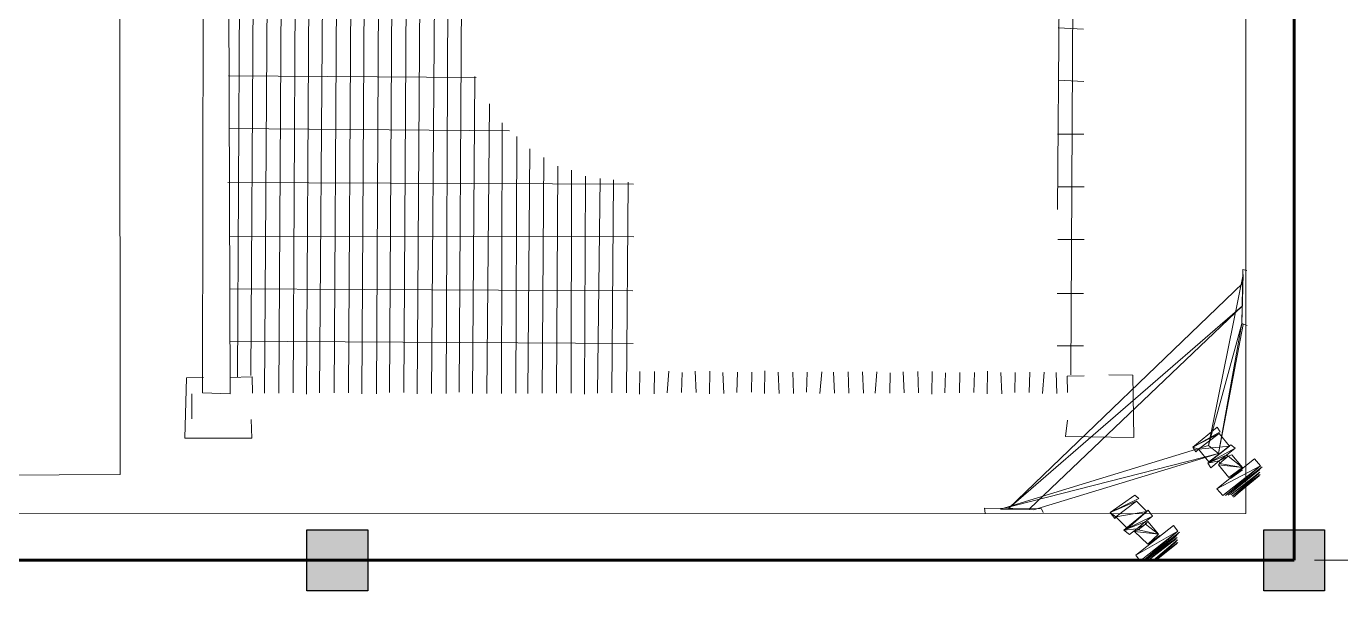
# Paper-space layout '01 Roof Support Layout' of a CAD drawing. Header units: millimetres. Extents: x 5 to 415, y 7 to 290.
# Drawn here: x 262.18 to 307.5, y 96.35 to 115.83 of the extents above; entities that cross this region are included whole.
import ezdxf

# ---------------------------------------------------------------- set-up
doc = ezdxf.new("R2010")
doc.units = ezdxf.units.MM
for name, color, linetype in [('COLUMNS', 7, 'Continuous'), ('DIMENSIONS', 7, 'Continuous'), ('GA_REFERENCE', 253, 'Continuous'), ('MAIN_ROOF', 7, 'Continuous')]:
    doc.layers.add(name, color=color, linetype=linetype)

# ---------------------------------------------------------------- blocks, each defined once
blk = doc.blocks.new('SHEET_01_ROOF')
at = {"layer": 'COLUMNS', "lineweight": 25}
for p, q in [((271.85, 98.45), (273.95, 98.45)), ((271.85, 96.35), (271.85, 98.45)), ((273.95, 98.45), (273.95, 96.35)), ((304.85, 98.45), (306.95, 98.45)), ((304.85, 96.35), (304.85, 98.45)), ((306.95, 98.45), (306.95, 96.35)), ((273.95, 96.35), (271.85, 96.35)), ((306.95, 96.35), (304.85, 96.35))]:
    blk.add_line(p, q, dxfattribs=at)
at = {"layer": 'COLUMNS'}
for points in [[(271.85, 98.45), (273.95, 98.45), (271.85, 96.35), (273.95, 96.35)], [(304.85, 98.45), (306.95, 98.45), (304.85, 96.35), (306.95, 96.35)]]:
    blk.add_solid(points, dxfattribs=at)
at = {"layer": 'DIMENSIONS', "lineweight": 13}
blk.add_line((306.6, 97.4), (316.2, 97.4), dxfattribs=at)
at = {"layer": 'GA_REFERENCE', "lineweight": 5}
for p, q in [((305.9, 185), (305.9, 97.4)), ((304.234, 99.015), (304.204, 183.414)), ((269.209, 103.143), (269.067, 140.684)), ((270.155, 140.701), (269.916, 103.771)), ((270.654, 140.704), (270.387, 103.167)), ((271.112, 140.661), (270.886, 103.171)), ((271.562, 140.704), (271.385, 103.175)), ((272.061, 140.708), (271.844, 103.132)), ((272.56, 140.712), (272.293, 103.174)), ((273.018, 140.668), (272.792, 103.178)), ((273.517, 140.672), (273.291, 103.182)), ((273.967, 140.715), (273.75, 103.139)), ((274.466, 140.719), (274.249, 103.143)), ((274.924, 140.675), (274.698, 103.185)), ((275.423, 140.679), (275.197, 103.189)), ((275.922, 140.683), (275.656, 103.146)), ((276.421, 140.687), (276.155, 103.15)), ((276.83, 140.682), (276.654, 103.154)), ((277.329, 140.686), (277.103, 103.196)), ((297.985, 140.691), (297.738, 109.508)), ((298.395, 140.686), (298.196, 103.804)), ((269.637, 140.004), (269.466, 103.729)), ((265.395, 126.249), (265.413, 100.364)), ((268.299, 126.264), (268.252, 103.182)), ((297.766, 115.777), (298.634, 115.73)), ((269.156, 114.115), (277.697, 114.056)), ((277.648, 114.095), (277.562, 103.153)), ((297.773, 113.963), (298.641, 113.915)), ((278.155, 113.149), (278.061, 103.157)), ((278.586, 112.498), (278.56, 103.161)), ((269.164, 112.3), (278.842, 112.22)), ((279.089, 112.027), (279.059, 103.165)), ((297.74, 112.101), (298.648, 112.101)), ((279.543, 111.594), (279.468, 103.16)), ((280.028, 111.294), (279.967, 103.164)), ((280.513, 110.994), (280.466, 103.168)), ((280.981, 110.866), (280.965, 103.172)), ((281.457, 110.651), (281.423, 103.128)), ((269.13, 110.439), (283.12, 110.376)), ((281.965, 110.57), (281.873, 103.171)), ((282.423, 110.526), (282.372, 103.175)), ((282.931, 110.445), (282.871, 103.179)), ((297.748, 110.287), (298.656, 110.286)), ((269.187, 108.586), (283.127, 108.562)), ((297.755, 108.473), (298.663, 108.472)), ((304.129, 107.432), (304.096, 105.571)), ((304.268, 107.402), (304.129, 107.432)), ((304.146, 107.261), (302.945, 101.356)), ((302.945, 101.356), (304.146, 107.261)), ((302.945, 101.356), (304.146, 107.261)), ((304.146, 107.261), (304.096, 105.571)), ((304.146, 107.261), (304.096, 105.571)), ((269.195, 106.771), (283.094, 106.7)), ((304.133, 106.957), (296.043, 99.192)), ((304.133, 106.957), (296.043, 99.192)), ((297.722, 106.611), (298.63, 106.611)), ((304.123, 106.178), (304.133, 106.957)), ((296.043, 99.192), (304.123, 106.178)), ((296.043, 99.192), (304.123, 106.178)), ((304.123, 106.178), (296.771, 99.175)), ((304.123, 106.178), (296.771, 99.175)), ((304.123, 106.178), (296.771, 99.175)), ((302.945, 101.356), (304.096, 105.571)), ((304.096, 105.571), (302.945, 101.356)), ((304.096, 105.571), (303.291, 101.087)), ((303.291, 101.087), (304.096, 105.571)), ((304.145, 105.532), (303.291, 101.087)), ((304.145, 105.532), (303.291, 101.087)), ((304.145, 105.532), (303.291, 101.087)), ((304.096, 105.571), (304.284, 105.502)), ((304.096, 105.571), (304.145, 105.532)), ((304.096, 105.571), (304.145, 105.532)), ((269.202, 104.957), (283.102, 104.886)), ((297.729, 104.797), (298.637, 104.796)), ((283.339, 103.914), (283.329, 103.135)), ((283.838, 103.918), (283.828, 103.139)), ((284.337, 103.922), (284.278, 103.182)), ((284.795, 103.879), (284.777, 103.186)), ((285.245, 103.921), (285.276, 103.189)), ((285.744, 103.925), (285.734, 103.146)), ((286.203, 103.882), (286.233, 103.15)), ((286.702, 103.886), (286.683, 103.193)), ((287.201, 103.89), (287.182, 103.196)), ((287.65, 103.932), (287.64, 103.153)), ((288.109, 103.889), (288.139, 103.157)), ((288.608, 103.893), (288.638, 103.161)), ((289.107, 103.897), (289.088, 103.203)), ((289.606, 103.901), (289.546, 103.16)), ((290.015, 103.896), (290.045, 103.164)), ((290.514, 103.9), (290.544, 103.168)), ((291.013, 103.904), (291.043, 103.172)), ((291.512, 103.908), (291.452, 103.167)), ((291.97, 103.864), (291.951, 103.171)), ((292.42, 103.907), (292.45, 103.175)), ((292.919, 103.911), (292.949, 103.179)), ((293.418, 103.915), (293.408, 103.136)), ((293.876, 103.871), (293.857, 103.178)), ((294.375, 103.875), (294.356, 103.182)), ((294.874, 103.879), (294.855, 103.186)), ((295.324, 103.922), (295.314, 103.143)), ((295.782, 103.878), (295.813, 103.147)), ((296.281, 103.882), (296.263, 103.189)), ((296.78, 103.886), (296.761, 103.193)), ((297.279, 103.89), (297.22, 103.15)), ((297.688, 103.885), (297.719, 103.154)), ((267.644, 101.612), (267.7, 103.692)), ((267.7, 103.692), (268.288, 103.704)), ((269.197, 103.703), (269.965, 103.733)), ((269.965, 103.733), (269.978, 103.172)), ((298.066, 103.748), (298.655, 103.761)), ((298.079, 103.188), (298.066, 103.748)), ((299.513, 103.798), (300.331, 103.789)), ((300.331, 103.789), (300.374, 101.632)), ((267.892, 102.284), (267.892, 103.148)), ((268.252, 103.182), (269.209, 103.143)), ((269.937, 102.261), (269.959, 101.614)), ((298.01, 101.669), (298.087, 102.238)), ((302.406, 101.306), (303.243, 101.989)), ((303.243, 101.989), (303.35, 101.827)), ((269.959, 101.614), (267.644, 101.612)), ((300.374, 101.632), (298.01, 101.669)), ((303.35, 101.827), (302.406, 101.306)), ((302.406, 101.306), (303.35, 101.827)), ((302.406, 101.306), (303.31, 101.78)), ((303.31, 101.78), (302.595, 101.237)), ((302.595, 101.237), (303.31, 101.78)), ((303.31, 101.78), (303.674, 101.339)), ((302.945, 101.356), (295.773, 99.167)), ((302.945, 101.356), (295.773, 99.167)), ((295.773, 99.167), (302.945, 101.356)), ((295.773, 99.167), (303.291, 101.087)), ((295.773, 99.167), (303.291, 101.087)), ((303.291, 101.087), (296.911, 99.145)), ((303.291, 101.087), (296.911, 99.145)), ((303.291, 101.087), (296.911, 99.145)), ((302.595, 101.237), (302.406, 101.306)), ((302.406, 101.306), (302.514, 101.143)), ((302.595, 101.237), (302.406, 101.306)), ((302.514, 101.143), (302.595, 101.237)), ((303.674, 101.339), (302.595, 101.237)), ((303.674, 101.339), (302.595, 101.237)), ((302.595, 101.237), (302.958, 100.796)), ((302.918, 100.749), (303.714, 101.386)), ((302.918, 100.749), (303.714, 101.386)), ((303.674, 101.339), (302.918, 100.749)), ((303.862, 101.27), (302.918, 100.749)), ((303.862, 101.27), (302.918, 100.749)), ((303.291, 101.087), (302.945, 101.356)), ((303.291, 101.087), (302.945, 101.356)), ((302.958, 100.796), (303.674, 101.339)), ((303.57, 101.026), (303.862, 101.27)), ((303.714, 101.386), (303.862, 101.27)), ((302.918, 100.749), (303.57, 101.026)), ((302.918, 100.749), (303.57, 101.026)), ((303.318, 100.83), (302.918, 100.749)), ((303.318, 100.83), (302.918, 100.749)), ((302.918, 100.749), (303.026, 100.586)), ((303.026, 100.586), (303.318, 100.83)), ((303.236, 99.871), (304.536, 100.901)), ((303.236, 99.871), (304.536, 100.901)), ((304.743, 100.662), (303.236, 99.871)), ((304.743, 100.662), (303.236, 99.871)), ((303.287, 100.697), (303.327, 100.744)), ((304.114, 100.602), (303.287, 100.697)), ((303.287, 100.697), (304.114, 100.602)), ((303.65, 100.256), (303.287, 100.697)), ((303.287, 100.697), (304.114, 100.602)), ((303.287, 100.697), (303.65, 100.256)), ((303.57, 101.026), (303.318, 100.83)), ((303.318, 100.83), (303.57, 101.026)), ((303.619, 100.988), (303.318, 100.83)), ((303.619, 100.988), (303.318, 100.83)), ((303.318, 100.83), (303.327, 100.744)), ((303.327, 100.744), (303.619, 100.988)), ((303.619, 100.988), (303.327, 100.744)), ((303.327, 100.744), (304.114, 100.602)), ((303.327, 100.744), (304.114, 100.602)), ((303.443, 99.631), (304.743, 100.662)), ((303.443, 99.631), (304.743, 100.662)), ((304.743, 100.662), (303.533, 99.64)), ((303.57, 101.026), (303.619, 100.988)), ((303.619, 100.988), (303.75, 101.043)), ((304.114, 100.602), (303.619, 100.988)), ((304.114, 100.602), (303.619, 100.988)), ((303.75, 101.043), (304.114, 100.602)), ((304.536, 100.901), (304.743, 100.662)), ((265.413, 100.364), (259.425, 100.318)), ((303.533, 99.64), (304.792, 100.623)), ((304.792, 100.623), (303.533, 99.64)), ((303.533, 99.64), (304.792, 100.623)), ((304.792, 100.623), (303.533, 99.64)), ((303.533, 99.64), (304.792, 100.623)), ((304.792, 100.623), (303.533, 99.64)), ((303.533, 99.64), (304.752, 100.576)), ((304.752, 100.576), (303.533, 99.64)), ((303.533, 99.64), (304.752, 100.576)), ((304.752, 100.576), (303.533, 99.64)), ((303.533, 99.64), (304.752, 100.576)), ((304.752, 100.576), (303.533, 99.64)), ((303.533, 99.64), (304.752, 100.576)), ((304.752, 100.576), (303.533, 99.64)), ((303.533, 99.64), (304.752, 100.576)), ((304.752, 100.576), (303.573, 99.687)), ((303.573, 99.687), (304.752, 100.576)), ((303.573, 99.687), (304.711, 100.529)), ((304.711, 100.529), (303.623, 99.648)), ((303.623, 99.648), (304.711, 100.529)), ((304.711, 100.529), (303.623, 99.648)), ((303.623, 99.648), (304.711, 100.529)), ((304.711, 100.529), (303.623, 99.648)), ((303.623, 99.648), (304.711, 100.529)), ((304.711, 100.529), (303.623, 99.648)), ((303.623, 99.648), (304.711, 100.529)), ((304.711, 100.529), (303.623, 99.648)), ((304.114, 100.602), (303.65, 100.256)), ((303.65, 100.256), (304.073, 100.555)), ((303.7, 100.218), (304.123, 100.517)), ((303.713, 99.657), (304.72, 100.443)), ((304.72, 100.443), (303.713, 99.657)), ((303.713, 99.657), (304.72, 100.443)), ((303.713, 99.657), (304.68, 100.396)), ((304.68, 100.396), (303.762, 99.618)), ((303.762, 99.618), (304.68, 100.396)), ((304.68, 100.396), (303.762, 99.618)), ((303.762, 99.618), (304.68, 100.396)), ((304.68, 100.396), (303.762, 99.618)), ((303.762, 99.618), (304.68, 100.396)), ((303.762, 99.618), (304.729, 100.358)), ((304.729, 100.358), (303.812, 99.58)), ((303.812, 99.58), (304.729, 100.358)), ((304.729, 100.358), (303.852, 99.627)), ((303.852, 99.627), (304.729, 100.358)), ((304.729, 100.358), (303.852, 99.627)), ((303.852, 99.627), (304.729, 100.358)), ((303.852, 99.627), (304.689, 100.311)), ((304.689, 100.311), (303.852, 99.627)), ((303.852, 99.627), (304.689, 100.311)), ((303.236, 99.871), (303.443, 99.631)), ((299.554, 99.048), (300.4, 99.647)), ((300.548, 99.531), (299.554, 99.048)), ((299.554, 99.048), (300.548, 99.531)), ((299.554, 99.048), (300.467, 99.437)), ((300.467, 99.437), (299.752, 98.894)), ((299.752, 98.894), (300.467, 99.437)), ((300.4, 99.647), (300.548, 99.531)), ((300.467, 99.437), (300.822, 99.082)), ((173.032, 98.993), (304.234, 99.015)), ((297.181, 99.17), (295.225, 99.202)), ((295.225, 99.202), (295.243, 99.031)), ((296.911, 99.145), (295.773, 99.167)), ((296.911, 99.145), (295.773, 99.167)), ((296.771, 99.175), (296.043, 99.192)), ((297.239, 99.046), (297.181, 99.17)), ((299.752, 98.894), (299.554, 99.048)), ((299.554, 99.048), (299.711, 98.847)), ((299.752, 98.894), (299.554, 99.048)), ((299.711, 98.847), (299.752, 98.894)), ((300.822, 99.082), (299.752, 98.894)), ((300.822, 99.082), (299.752, 98.894)), ((299.752, 98.894), (300.156, 98.5)), ((300.025, 98.445), (300.862, 99.129)), ((300.025, 98.445), (300.862, 99.129)), ((300.822, 99.082), (300.025, 98.445)), ((301.019, 98.927), (300.025, 98.445)), ((301.019, 98.927), (300.025, 98.445)), ((300.156, 98.5), (300.822, 99.082)), ((300.767, 98.731), (301.019, 98.927)), ((300.862, 99.129), (301.019, 98.927)), ((300.025, 98.445), (300.767, 98.731)), ((300.025, 98.445), (300.767, 98.731)), ((300.475, 98.487), (300.025, 98.445)), ((300.475, 98.487), (300.025, 98.445)), ((300.025, 98.445), (300.223, 98.29)), ((300.223, 98.29), (300.475, 98.487)), ((300.394, 98.393), (300.524, 98.448)), ((301.221, 98.298), (300.394, 98.393)), ((300.394, 98.393), (301.221, 98.298)), ((300.848, 97.96), (300.394, 98.393)), ((300.394, 98.393), (301.221, 98.298)), ((300.394, 98.393), (300.848, 97.96)), ((300.434, 97.576), (301.734, 98.606)), ((300.434, 97.576), (301.734, 98.606)), ((301.891, 98.405), (300.434, 97.576)), ((301.891, 98.405), (300.434, 97.576)), ((300.767, 98.731), (300.475, 98.487)), ((300.475, 98.487), (300.767, 98.731)), ((300.776, 98.645), (300.475, 98.487)), ((300.776, 98.645), (300.475, 98.487)), ((300.475, 98.487), (300.524, 98.448)), ((300.524, 98.448), (300.776, 98.645)), ((300.776, 98.645), (300.524, 98.448)), ((300.524, 98.448), (301.221, 98.298)), ((300.524, 98.448), (301.221, 98.298)), ((300.623, 97.4), (301.891, 98.405)), ((300.623, 97.4), (301.891, 98.405)), ((301.891, 98.405), (300.623, 97.4)), ((300.623, 97.4), (301.891, 98.405)), ((301.891, 98.405), (300.715, 97.4)), ((300.721, 97.4), (301.94, 98.366)), ((301.94, 98.366), (300.721, 97.4)), ((300.721, 97.4), (301.94, 98.366)), ((301.94, 98.366), (300.721, 97.4)), ((300.721, 97.4), (301.94, 98.366)), ((301.94, 98.366), (300.721, 97.4)), ((300.767, 98.731), (300.776, 98.645)), ((300.776, 98.645), (300.857, 98.739)), ((301.221, 98.298), (300.776, 98.645)), ((301.221, 98.298), (300.776, 98.645)), ((300.857, 98.739), (301.221, 98.298)), ((301.734, 98.606), (301.891, 98.405)), ((300.723, 97.4), (301.9, 98.319)), ((301.9, 98.319), (300.723, 97.4)), ((300.723, 97.4), (301.9, 98.319)), ((301.9, 98.319), (300.723, 97.4)), ((300.723, 97.4), (301.9, 98.319)), ((301.9, 98.319), (300.723, 97.4)), ((300.723, 97.4), (301.9, 98.319)), ((301.9, 98.319), (300.723, 97.4)), ((300.723, 97.4), (301.9, 98.319)), ((301.819, 98.225), (300.782, 97.4)), ((300.783, 97.4), (301.868, 98.186)), ((301.868, 98.186), (300.783, 97.4)), ((300.783, 97.4), (301.868, 98.186)), ((301.9, 98.319), (300.797, 97.4)), ((300.797, 97.4), (301.9, 98.319)), ((301.9, 98.319), (300.797, 97.4)), ((300.797, 97.4), (301.9, 98.319)), ((300.798, 97.4), (301.859, 98.272)), ((301.221, 98.298), (300.848, 97.96)), ((300.848, 97.96), (301.271, 98.26)), ((301.271, 98.26), (300.848, 97.96)), ((300.861, 97.4), (301.828, 98.139)), ((301.828, 98.139), (300.861, 97.4)), ((301.868, 98.186), (300.88, 97.4)), ((300.88, 97.4), (301.868, 98.186)), ((301.868, 98.186), (300.88, 97.4)), ((300.88, 97.4), (301.868, 98.186)), ((301.868, 98.186), (300.88, 97.4)), ((300.88, 97.4), (301.868, 98.186)), ((300.881, 97.4), (301.828, 98.139)), ((301.828, 98.139), (300.881, 97.4)), ((301.051, 97.4), (301.877, 98.101)), ((301.877, 98.101), (301.051, 97.4)), ((301.051, 97.4), (301.877, 98.101)), ((301.052, 97.4), (301.837, 98.054)), ((301.063, 97.4), (301.886, 98.015)), ((301.886, 98.015), (301.063, 97.4)), ((301.886, 98.015), (301.134, 97.4)), ((301.135, 97.4), (301.846, 97.968)), ((301.846, 97.968), (301.135, 97.4)), ((301.135, 97.4), (301.846, 97.968)), ((301.846, 97.968), (301.135, 97.4)), ((300.434, 97.576), (300.571, 97.4))]:
    blk.add_line(p, q, dxfattribs=at)
at = {"layer": 'MAIN_ROOF', "lineweight": 60}
for p, q in [((305.9, 97.4), (305.9, 185)), ((38, 97.4), (305.9, 97.4))]:
    blk.add_line(p, q, dxfattribs=at)

psp = doc.layouts.new('01 Roof Support Layout')

# ---------------------------------------------------------------- block references
psp.add_blockref('SHEET_01_ROOF', (0, 0))

doc.saveas('drawing.dxf')
